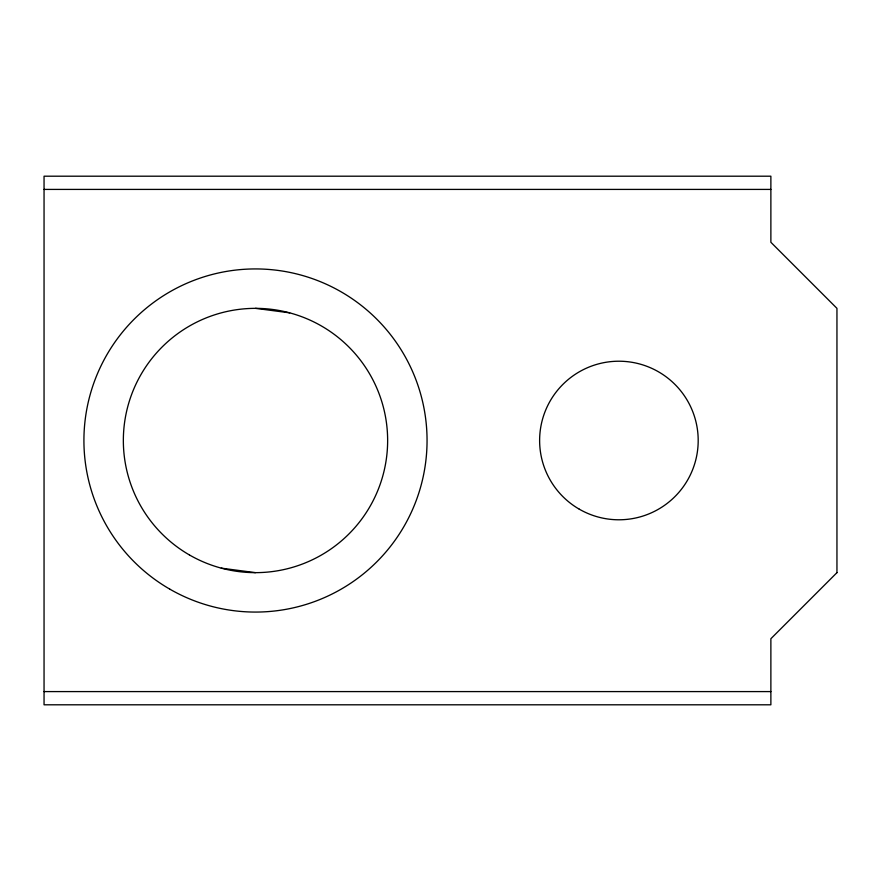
<?xml version="1.0" encoding="UTF-8"?>
<svg xmlns="http://www.w3.org/2000/svg" width="881" height="881" viewBox="0 0 881 881"><rect width="100%" height="100%" fill="white"/><g stroke="black" fill="none" stroke-linecap="round" stroke-linejoin="round"><path stroke-width="1.32" d="M44.05 189.415L770.875 189.415M44.05 691.585L770.875 691.585M255.49 308.35L289.695 312.854M221.285 568.146L255.49 572.65M836.95 572.65L770.875 638.725L770.875 704.8L44.05 704.8L44.05 176.2L770.875 176.2L770.875 242.275L836.95 308.35L836.95 572.65M189.415 554.942A132.15 132.15 0 0 0 387.64 440.5A132.15 132.15 0 0 0 189.415 326.058A132.15 132.15 0 0 0 189.415 554.942M169.703 589.081A171.564 171.564 0 0 0 427.054 440.5A171.564 171.564 0 0 0 169.703 291.919A171.564 171.564 0 0 0 169.703 589.081M579.258 509.163A79.29 79.29 0 0 0 698.192 440.5A79.29 79.29 0 0 0 579.258 371.837A79.29 79.29 0 0 0 579.258 509.163"/></g></svg>
